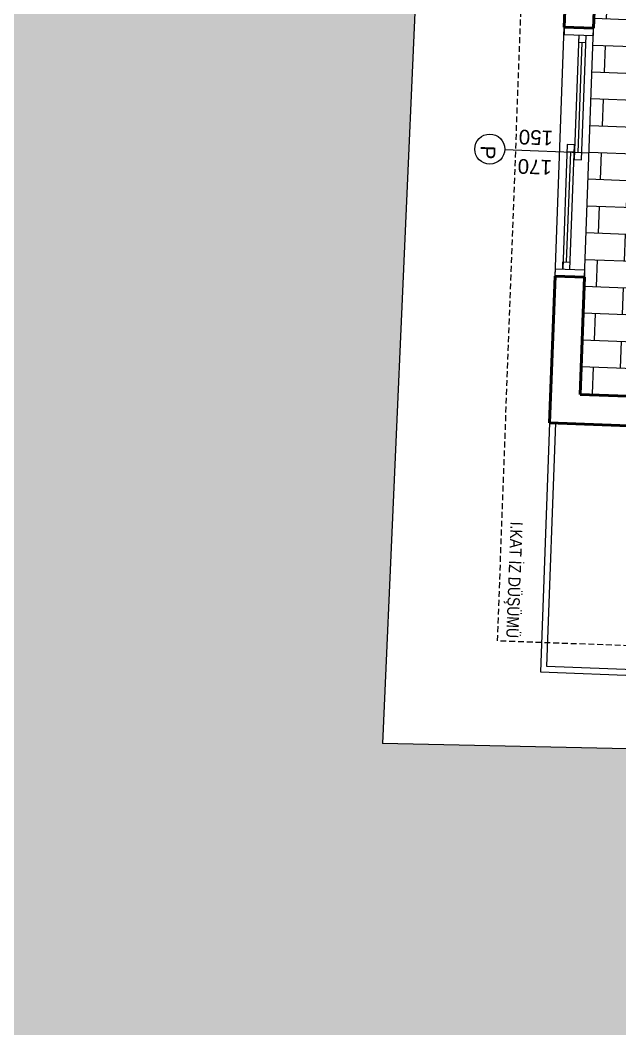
# Model space of a CAD drawing. Header units: centimetres. Extents: x 63871 to 181827, y -95930 to 42199.
# Drawn here: x 154443 to 154852, y 24983 to 25671 of the extents above; entities that cross this region are included whole.
import ezdxf

# ---------------------------------------------------------------- set-up
doc = ezdxf.new("R2010")
doc.units = ezdxf.units.CM
doc.linetypes.add('11-021_500-SatisOfisi_220512$0${ Diamond }', pattern=[12, 4, -2, 2, 2, -2])
for name, color, linetype, lineweight in [('A-FLOR-HRAL', 11, 'Continuous', 9), ('A-GLAZ', 151, 'Continuous', 9), ('A-WALL', 12, 'Continuous', 50), ('ARA SINIRLAR', 225, 'Continuous', 15), ('ARM_Pen_No__252', 8, 'Continuous', 18), ('İz DÜŞÜMÜ', 7, '11-021_500-SatisOfisi_220512$0${ Diamond }', 18), ('OLUK', 222, 'Continuous', 15)]:
    doc.layers.add(name, color=color, linetype=linetype, lineweight=lineweight)
doc.layers.add('Bitirme - Duvar', color=7, linetype='Continuous')
doc.styles.add('MtXpl_Arial_Narrow_1', font='')
doc.styles.add('OLUŞTURULMUŞ_STİL_1', font='Arial.ttf')
doc.styles.get('MtXpl_Arial_Narrow_1').set_extended_font_data('Arial Narrow')

# ---------------------------------------------------------------- blocks, each defined once
blk = doc.blocks.new('HRD')
at = {"layer": 'ARM_Pen_No__252'}
h = blk.add_hatch(dxfattribs=at)
h.set_pattern_fill('AR-B816', color=256, scale=0.09)
h.set_pattern_definition([(0, (-39959.2, 0), (0, 18.288), []), (90, (-39959.2, 0), (-18.288, 18.288), [18.288, -18.288])])
h.paths.add_polyline_path([(154149.63, 35592.48), (154149.63, 35503.48), (154219.63, 35503.48), (154219.63, 35483.24), (154324.63, 35483.24), (154324.63, 35692.48), (154369.63, 35692.48), (154369.63, 35927.48), (154369.63, 35927.48), (154369.63, 36097.48), (154369.63, 36177.48), (154254.63, 36177.48), (153954.63, 36177.48), (153839.63, 36177.48), (153839.63, 35897.6), (153869.63, 35897.54), (153869.63, 35882.48), (154019.63, 35882.48), (154019.63, 35872.48), (154019.63, 35833.25, -0.444416), (154030.45, 35823.48, -0.444416), (154019.63, 35813.72), (154019.63, 35773.48), (153939.63, 35773.48), (153939.63, 35692.48), (154019.63, 35692.48), (154019.63, 35687.48), (154019.63, 35633.7), (154020.63, 35632.93), (154019.63, 35631.47), (154019.63, 35592.48), (154019.63, 35582.48), (153989.63, 35582.48), (153989.63, 35577.48), (153989.63, 35497.48), (153989.63, 35437.48), (153994.63, 35437.48), (154094.63, 35437.48), (154139.63, 35437.48), (154139.63, 35592.48)])
at = {"layer": 'A-FLOR-HRAL'}
for p, q in [((154389.63, 36367.48), (153819.63, 36367.48)), ((154389.63, 36197.48), (154389.63, 36367.48)), ((154385.63, 36363.48), (153823.63, 36363.48)), ((154385.63, 36197.48), (154385.63, 36363.48))]:
    blk.add_line(p, q, dxfattribs=at)
at = {"layer": 'A-GLAZ', "ltscale": 3}
for p, q in [((154369.63, 36097.48), (154389.63, 36097.48)), ((154369.63, 36092.48), (154369.63, 36097.48)), ((154369.63, 36097.48), (154369.63, 35927.48)), ((154389.63, 36092.48), (154369.63, 36092.48)), ((154379.63, 36092.48), (154379.63, 36007.48)), ((154384.63, 36007.48), (154384.63, 36092.48)), ((154384.63, 36092.48), (154384.63, 36087.48)), ((154389.63, 36097.48), (154389.63, 36092.48)), ((154389.63, 36097.48), (154389.63, 35927.48)), ((154384.63, 36087.48), (154379.63, 36087.48)), ((154382.13, 36087.48), (154382.13, 36012.48)), ((154379.63, 36017.48), (154374.63, 36017.48)), ((154374.63, 36017.48), (154374.63, 35932.48)), ((154379.63, 35932.48), (154379.63, 36017.48)), ((154379.63, 36012.48), (154374.63, 36012.48)), ((154377.13, 36012.48), (154377.13, 35937.48)), ((154379.63, 36012.48), (154384.63, 36012.48)), ((154379.63, 36007.48), (154384.63, 36007.48)), ((154379.63, 35937.48), (154374.63, 35937.48)), ((154379.63, 35932.48), (154379.63, 35937.48)), ((154389.63, 35932.48), (154369.63, 35932.48)), ((154369.63, 35932.48), (154369.63, 35927.48)), ((154369.63, 35927.48), (154389.63, 35927.48)), ((154389.63, 35927.48), (154389.63, 35932.48))]:
    blk.add_line(p, q, dxfattribs=at)
at = {"layer": 'A-WALL', "lineweight": 53}
for p, q in [((154254.63, 36197.48), (154389.63, 36197.48)), ((154389.63, 36197.48), (154389.63, 36097.48)), ((154369.63, 36177.48), (154254.63, 36177.48)), ((154369.63, 36097.48), (154369.63, 36177.48)), ((154369.63, 36097.48), (154389.63, 36097.48)), ((154369.63, 35692.48), (154369.63, 35927.48)), ((154389.63, 35927.48), (154369.63, 35927.48)), ((154389.63, 35927.48), (154389.63, 35692.48))]:
    blk.add_line(p, q, dxfattribs=at)
at = {"layer": 'A-WALL', "lineweight": 50}
for p, q in [((154389.63, 36097.48), (154369.63, 36097.48)), ((154369.63, 35927.48), (154389.63, 35927.48))]:
    blk.add_line(p, q, dxfattribs=at)
at = {"layer": 'Bitirme - Duvar', "color": 161, "linetype": 'Continuous', "lineweight": 25}
blk.add_line((154427.13, 36012.48), (154369.63, 36012.48), dxfattribs=at)
blk.add_circle((154437.36, 36012.48), 10.23, dxfattribs=at)
at = {"layer": 'İz DÜŞÜMÜ'}
blk.add_lwpolyline([(153819.63, 36347.48), (154419.63, 36347.49), (154419.63, 35292.49), (154159.63, 35292.49), (154159.63, 35357.48), (153819.63, 35357.48), (153819.63, 36347.48)], dxfattribs=at)
at = {"style": 'MtXpl_Arial_Narrow_1'}
blk.add_text('I.KAT İZ DÜŞÜMÜ', height=8.316, rotation=89.95698, dxfattribs=at).set_placement((154413.75, 36265.76))
at = {"layer": 'Bitirme - Duvar', "linetype": 'Continuous', "char_height": 10, "attachment_point": 7, "style": 'OLUŞTURULMUŞ_STİL_1'}
for s, insert, rotation in [('\\A1;170', (154394.56, 36018.32), 0), ('\\A1;P', (154443.49, 36010.16), 90)]:
    blk.add_mtext(s, dxfattribs=dict(at, insert=insert, rotation=rotation))
at = {"layer": 'Bitirme - Duvar', "linetype": 'Continuous', "insert": (154394.56, 35998.32), "char_height": 10, "width": 22.2306, "attachment_point": 7, "rotation": 0, "style": 'OLUŞTURULMUŞ_STİL_1'}
blk.add_mtext('\\A1;150', dxfattribs=at)
blk = doc.blocks.new('yerleşim planı')
at = {"layer": 'ARM_Pen_No__252'}
h = blk.add_hatch(dxfattribs=at)
h.set_pattern_fill('AR-HBONE', color=256, scale=0.51)
h.set_pattern_definition([(45, (-177987.134, -15156.517), (0, 73.27889), [155.448, -51.816]), (135, (-177950.495, -15119.877), (7e-15, 73.27889), [155.448, -51.816])])
h.paths.add_polyline_path([(-2142.28, 12350.54), (-6158.02, 12350.54), (-5113.15, 15429.31), (-2007.04, 15429.31)], flags=16)
h.paths.add_polyline_path([(-2155.45, 12050.81), (-2289.18, 9006.52), (-7230.37, 9110.99), (-6232.66, 12050.81)], flags=16)
h.paths.add_polyline_path([(-1993.99, 15726.33), (-2007.04, 15429.31), (-5113.15, 15429.31), (-2392.44, 23446.06), (-2901.07, 23669.61), (-7833.02, 9123.73), (-10553.48, 9181.25), (-10718.93, 8734.63), (588.09, 8496.02), (607.89, 8945.26), (-1738.17, 8994.87), (-1127.77, 22890.2), (-1668.84, 23128.02), (-1970.99, 15726.33)])
at = {"layer": 'ARA SINIRLAR'}
for p in [(-1127.77, 22890.2), (627.87, 8944.84)]:
    blk.add_line(p, (-1738.17, 8994.87), dxfattribs=at)
at = {"rotation": 177.873189238168}
blk.add_blockref('HRD', (154002.32, 39656.55), dxfattribs=at)

msp = doc.modelspace()

# ---------------------------------------------------------------- block references
at = {"layer": 'OLUK'}
msp.add_blockref('yerleşim planı', (156428.79, 16182.58), dxfattribs=at)

doc.saveas('drawing.dxf')
